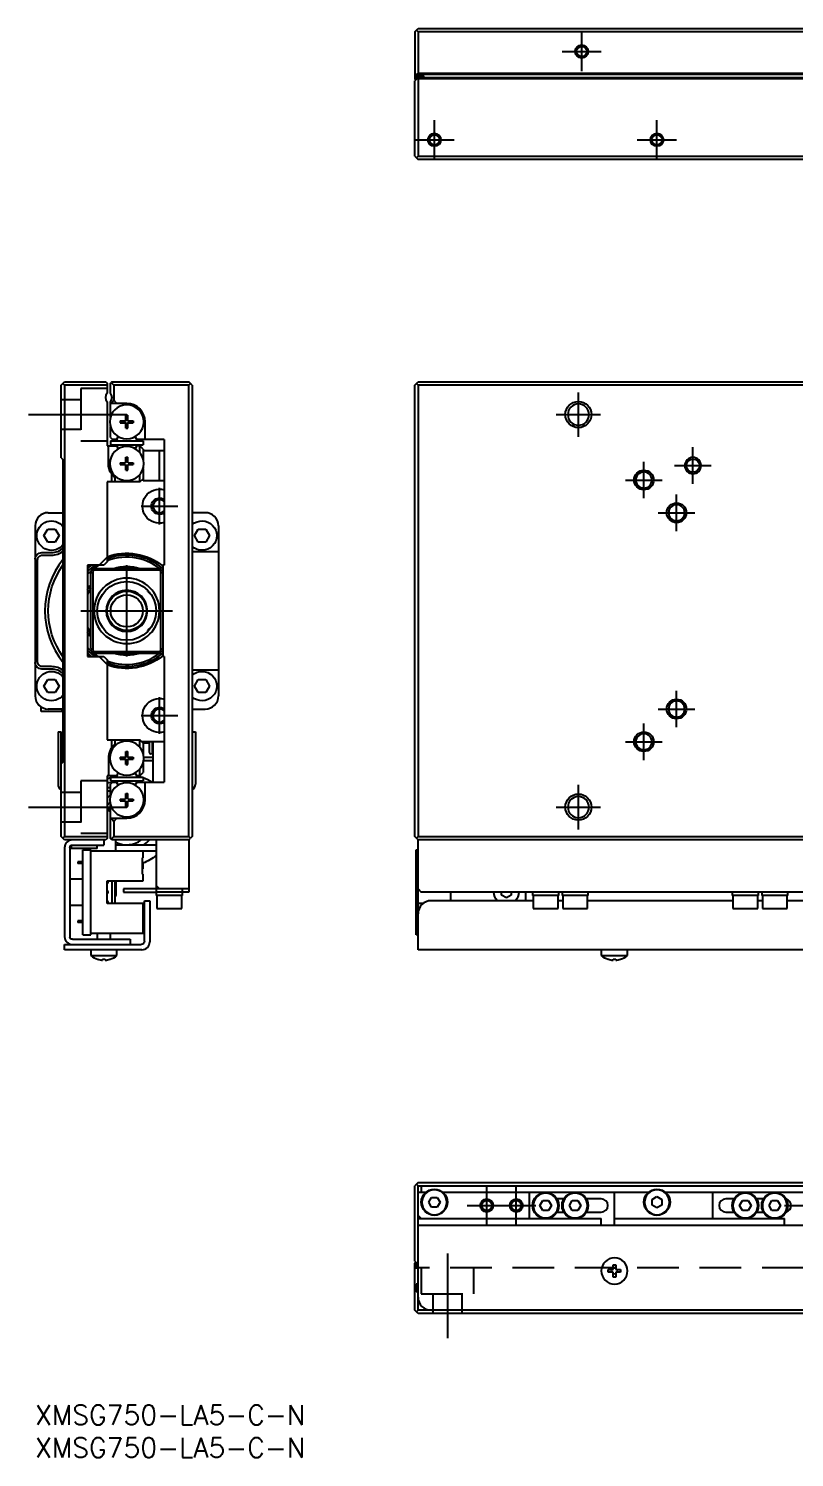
# Model space of a CAD drawing. Extents: x -1 to 741, y -8 to 214.
# Drawn here: x -1 to 116, y -8 to 210.4 of the extents above; entities that cross this region are included whole.
import ezdxf

# ---------------------------------------------------------------- set-up
doc = ezdxf.new("R2010")
doc.units = 0
doc.header["$LTSCALE"] = 0.5
doc.linetypes.add('CENTER', pattern=[50.8, 31.75, -6.35, 6.35, -6.35])
doc.linetypes.add('DASHED', pattern=[19.05, 12.7, -6.35])
for name, color, linetype in [('MSM_CENTER', 1, 'CENTER'), ('MSM_CONTINUOUS', 7, 'CONTINUOUS'), ('MSM_DASHED', 4, 'DASHED'), ('MSM_NARROW', 5, 'CONTINUOUS'), ('MSM_PART_NUMBER', 7, 'CONTINUOUS')]:
    doc.layers.add(name, color=color, linetype=linetype)
doc.styles.get("Standard").update_dxf_attribs({"font": 'txt.shx', "height": 1, "bigfont": 'bigfont.shx'})

# ---------------------------------------------------------------- blocks, each defined once
blk = doc.blocks.new('*U2')
at = {"layer": 'MSM_PART_NUMBER'}
blk.add_text('XMSG750-LA5-C-N', height=3, dxfattribs=at).set_placement((0, -3))
blk = doc.blocks.new('*U3')
at = {"layer": 'MSM_PART_NUMBER'}
blk.add_text('XMSG750-LA5-C-N', height=3, dxfattribs=at).set_placement((0, -8))

msp = doc.modelspace()

# ---------------------------------------------------------------- linework, layer by layer
at = {"layer": 'MSM_CENTER'}
for p, q in [((83.5, 203.89), (83.5, 209.89)), ((80.5, 206.89), (86.5, 206.89)), ((61, 190.39), (61, 196.39)), ((95, 190.39), (95, 196.39)), ((58, 193.39), (64, 193.39)), ((92, 193.39), (98, 193.39)), ((83, 147.99), (83, 154.79)), ((-1, 151.39), (14, 151.39)), ((79.6, 151.39), (86.4, 151.39)), ((100.5, 140.79), (100.5, 146.39)), ((93, 138.59), (93, 144.19)), ((97.7, 143.59), (103.3, 143.59)), ((19, 134.59), (19, 140.19)), ((90.2, 141.39), (95.8, 141.39)), ((98, 133.59), (98, 139.19)), ((16.2, 137.39), (21.8, 137.39)), ((95.2, 136.39), (100.8, 136.39)), ((14, 114.39), (14, 128.39)), ((7, 121.39), (21, 121.39)), ((19, 102.59), (19, 108.19)), ((98, 103.59), (98, 109.19)), ((16.2, 105.39), (21.8, 105.39)), ((95.2, 106.39), (100.8, 106.39)), ((93, 98.59), (93, 104.19)), ((90.2, 101.39), (95.8, 101.39)), ((83, 87.99), (83, 94.79)), ((-1, 91.39), (14, 91.39)), ((79.6, 91.39), (86.4, 91.39)), ((69, 27.5), (69, 33.5)), ((73.5, 27.5), (73.5, 33.5)), ((66, 30.5), (76.5, 30.5)), ((114.5, 30.5), (120.5, 30.5)), ((63, 23.19), (63, 10.23))]:
    msp.add_line(p, q, dxfattribs=at)
at = {"layer": 'MSM_CONTINUOUS'}
for p, q in [((58, 209.89), (58.5, 210.39)), ((58, 209.89), (58, 202.69)), ((58.25, 210.14), (58.5, 209.89)), ((58.5, 210.39), (193.5, 210.39)), ((58.5, 209.89), (58.5, 203.59)), ((193.5, 209.89), (58.5, 209.89)), ((193.6, 203.39), (58, 203.39)), ((59.4, 203.19), (58, 203.19)), ((58.5, 203.59), (58.3, 203.39)), ((58.5, 203.59), (193.5, 203.59)), ((59.4, 202.89), (59.4, 203.19)), ((58.5, 202.89), (58, 202.39)), ((58.1, 202.59), (58, 202.69)), ((58, 190.89), (58, 202.39)), ((58.1, 202.49), (58.1, 202.69)), ((59.1, 202.99), (58.4, 202.99)), ((58.5, 202.69), (58.4, 202.79)), ((58.5, 202.89), (167.5, 202.89)), ((167.5, 202.69), (58.5, 202.69)), ((58.5, 202.69), (58.5, 190.89)), ((58, 190.89), (58.5, 190.39)), ((58.25, 190.64), (58.5, 190.89)), ((58.5, 190.89), (167.5, 190.89)), ((167.5, 190.39), (58.5, 190.39)), ((4, 155.89), (4.25, 156.14)), ((4, 144.79), (4, 155.89)), ((4.25, 156.14), (4.5, 156.39)), ((4.5, 155.89), (4.25, 156.14)), ((4.5, 156.39), (10.8, 156.39)), ((4.5, 155.89), (4.5, 86.89)), ((11, 155.89), (4.5, 155.89)), ((10.8, 156.39), (11, 156.19)), ((11, 156.19), (11, 154.65)), ((11.5, 156.19), (11.6, 156.29)), ((11.5, 154.65), (11.5, 156.19)), ((11.7, 156.39), (11.6, 156.29)), ((11.6, 156.29), (12, 155.89)), ((11.7, 156.39), (23.5, 156.39)), ((12, 155.89), (12, 153.59)), ((23.5, 155.89), (12, 155.89)), ((24, 155.89), (23.5, 156.39)), ((23.5, 155.89), (23.75, 156.14)), ((23.5, 86.89), (23.5, 155.89)), ((24, 155.89), (24, 86.89)), ((58, 155.89), (58.25, 156.14)), ((58, 86.89), (58, 155.89)), ((58.25, 156.14), (58.5, 156.39)), ((58.25, 156.14), (58.5, 155.89)), ((58.5, 156.39), (193.5, 156.39)), ((58.5, 155.89), (58.5, 86.89)), ((167.5, 155.89), (58.5, 155.89)), ((11, 153.33), (11, 146.59)), ((11.5, 151), (11.5, 153.33)), ((14, 153.09), (11.5, 153.09)), ((12, 153.59), (11.65, 153.09)), ((12.5, 153.09), (12, 153.59)), ((13.86, 151.29), (14.15, 151.29)), ((13.86, 150.49), (13.86, 151.29)), ((14.15, 150.76), (13.86, 150.76)), ((14.15, 150.49), (14.15, 151.29)), ((11.5, 147.89), (11.5, 149.57)), ((13, 150.43), (13.8, 150.43)), ((13, 150.43), (13, 150.14)), ((13, 150.14), (13.8, 150.14)), ((13.53, 150.14), (13.53, 150.43)), ((13.86, 149.29), (13.86, 150.08)), ((13.86, 149.82), (14.15, 149.82)), ((13.86, 149.29), (14.15, 149.29)), ((14.15, 149.29), (14.15, 150.08)), ((14.21, 150.43), (15, 150.43)), ((14.21, 150.14), (15, 150.14)), ((14.47, 150.14), (14.47, 150.43)), ((15, 150.43), (15, 150.14)), ((16.8, 147.59), (16.8, 150.29)), ((11, 146.59), (12.46, 146.59)), ((11.2, 143.89), (11.2, 146.59)), ((11.5, 147.89), (11.8, 147.59)), ((11.5, 147.39), (11.5, 146.79)), ((11.5, 147.39), (16.5, 147.39)), ((11.5, 146.79), (16.5, 146.79)), ((12.45, 147.59), (11.8, 147.59)), ((12.6, 147.85), (12.45, 147.59)), ((12.46, 146.59), (12.67, 146.21)), ((15.55, 147.59), (15.4, 147.85)), ((15.46, 146.45), (15.54, 146.59)), ((16, 146.59), (15.54, 146.59)), ((19.7, 147.59), (15.55, 147.59)), ((16, 145.55), (16, 146.59)), ((16.5, 146.09), (16, 146.59)), ((16.5, 147.39), (16.5, 146.79)), ((19.7, 147.59), (19.7, 128.39)), ((4, 144.79), (4.3, 144.49)), ((4.3, 98.29), (4.3, 144.49)), ((13.86, 144.89), (14.15, 144.89)), ((13.86, 144.09), (13.86, 144.89)), ((14.15, 144.36), (13.86, 144.36)), ((14.15, 144.09), (14.15, 144.89)), ((16.5, 146.09), (16.5, 144.6)), ((19.7, 145.84), (16.5, 145.84)), ((19, 141.34), (19, 145.84)), ((11.7, 141.09), (11.7, 142.29)), ((13, 144.03), (13.8, 144.03)), ((13, 144.03), (13, 143.74)), ((13, 143.74), (13.8, 143.74)), ((13.53, 143.74), (13.53, 144.03)), ((13.86, 142.89), (13.86, 143.68)), ((13.86, 143.42), (14.15, 143.42)), ((13.86, 142.89), (14.15, 142.89)), ((14.15, 142.89), (14.15, 143.68)), ((14.21, 144.03), (15, 144.03)), ((14.21, 143.74), (15, 143.74)), ((14.47, 143.74), (14.47, 144.03)), ((15, 144.03), (15, 143.74)), ((16, 141.09), (16, 142.23)), ((16.5, 143.17), (16.5, 141.34)), ((16, 141.09), (11, 141.09)), ((11, 141.09), (11, 128.89)), ((12.2, 141.74), (12.2, 141.09)), ((16, 141.09), (16.5, 141.59)), ((16.5, 141.39), (16.3, 141.39)), ((16.5, 141.34), (19.7, 141.34)), ((2, 136.39), (4.3, 136.39)), ((26, 136.39), (24, 136.39)), ((0, 134.39), (0, 108.39)), ((1.35, 132.89), (1.92, 133.89)), ((1.92, 133.89), (3.08, 133.89)), ((3.08, 133.89), (3.65, 132.89)), ((24.35, 132.89), (24.92, 133.89)), ((24.92, 133.89), (26.08, 133.89)), ((26.08, 133.89), (26.65, 132.89)), ((28, 134.39), (28, 130.39)), ((1.92, 131.89), (1.35, 132.89)), ((3.08, 131.89), (1.92, 131.89)), ((3.65, 132.89), (3.08, 131.89)), ((24.92, 131.89), (24.35, 132.89)), ((26.08, 131.89), (24.92, 131.89)), ((26.65, 132.89), (26.08, 131.89)), ((0.38, 113.61), (0.38, 129.16)), ((1, 130.29), (2.5, 130.29)), ((1.13, 129.91), (2.5, 129.91)), ((9.79, 128.39), (11, 129.59)), ((11, 128.89), (10.5, 128.39)), ((28, 130.39), (24, 130.39)), ((28, 130.39), (28, 112.39)), ((10.5, 128.39), (8, 128.39)), ((8, 128.39), (8, 114.39)), ((8.5, 127.09), (8.8, 127.39)), ((8.5, 115.69), (8.5, 127.09)), ((9, 127.59), (8.8, 127.39)), ((8.8, 127.39), (8.8, 115.39)), ((9, 127.59), (9.3, 127.89)), ((19, 127.59), (9, 127.59)), ((9.3, 127.89), (18.7, 127.89)), ((18.7, 127.89), (19, 127.59)), ((19.2, 127.39), (19, 127.59)), ((19.2, 115.39), (19.2, 127.39)), ((19.2, 127.39), (19.5, 127.09)), ((19.5, 128.39), (19.5, 114.39)), ((19.7, 128.39), (19.5, 128.39)), ((17.2, 124.36), (17.2, 124.55)), ((17.2, 124.36), (17.43, 124.14)), ((17.43, 124.31), (17.43, 124.14)), ((17.43, 124.14), (17.56, 124.14)), ((17.56, 124.14), (17.56, 124.14)), ((11.04, 120.33), (11.04, 120.32)), ((16.97, 120.32), (16.97, 120.32)), ((12.56, 118.59), (12.63, 118.59)), ((12.69, 118.52), (12.63, 118.59)), ((15.38, 118.59), (15.31, 118.52)), ((15.38, 118.59), (15.44, 118.59)), ((17.43, 118.64), (17.2, 118.41)), ((17.2, 118.22), (17.2, 118.41)), ((17.43, 118.64), (17.43, 118.47)), ((17.56, 118.64), (17.43, 118.64)), ((17.56, 118.64), (17.56, 118.64)), ((8, 114.39), (10.5, 114.39)), ((8.8, 115.39), (8.5, 115.69)), ((8.8, 115.39), (9, 115.19)), ((9, 115.19), (19, 115.19)), ((9.3, 114.89), (9, 115.19)), ((18.7, 114.89), (9.3, 114.89)), ((11, 113.18), (9.79, 114.39)), ((10.5, 114.39), (11, 113.89)), ((11, 113.89), (11, 101.69)), ((19, 115.19), (18.7, 114.89)), ((19, 115.19), (19.2, 115.39)), ((19.5, 115.69), (19.2, 115.39)), ((19.7, 114.39), (19.5, 114.39)), ((19.7, 114.39), (19.7, 95.19)), ((2.5, 112.49), (1, 112.49)), ((2.5, 112.87), (1.13, 112.87)), ((24, 112.39), (28, 112.39)), ((28, 112.39), (28, 108.39)), ((1.35, 109.89), (1.92, 110.89)), ((1.92, 108.89), (1.35, 109.89)), ((1.92, 110.89), (3.08, 110.89)), ((3.08, 110.89), (3.65, 109.89)), ((3.65, 109.89), (3.08, 108.89)), ((24.35, 109.89), (24.92, 110.89)), ((24.92, 108.89), (24.35, 109.89)), ((24.92, 110.89), (26.08, 110.89)), ((26.08, 110.89), (26.65, 109.89)), ((26.65, 109.89), (26.08, 108.89)), ((3.08, 108.89), (1.92, 108.89)), ((26.08, 108.89), (24.92, 108.89)), ((0.9, 105.99), (0.9, 106.72)), ((4.1, 105.99), (0.9, 105.99)), ((4.3, 106.39), (2, 106.39)), ((4.1, 106.39), (4.1, 105.99)), ((24, 106.39), (26, 106.39)), ((3.5, 102.89), (4, 102.89)), ((3.5, 102.89), (3.5, 94.89)), ((4, 97.99), (4, 102.89)), ((24, 102.89), (24.5, 102.89)), ((24.5, 102.89), (24.5, 94.89)), ((11, 101.69), (16, 101.69)), ((11.7, 100.48), (11.7, 101.69)), ((12.2, 101.69), (12.2, 101.03)), ((16, 100.55), (16, 101.69)), ((16.5, 101.19), (16, 101.69)), ((19.7, 101.39), (16.3, 101.39)), ((16.5, 101.19), (16.5, 99.6)), ((17.43, 101.19), (16.5, 101.19)), ((17.43, 101.39), (17.43, 99.79)), ((17.93, 99.79), (17.93, 101.39)), ((18, 101.19), (17.93, 101.19)), ((18, 101.39), (18, 95.19)), ((4.3, 98.29), (4, 97.99)), ((11.2, 98.89), (11.2, 96.19)), ((13, 99.03), (13.8, 99.03)), ((13, 99.03), (13, 98.74)), ((13, 98.74), (13.8, 98.74)), ((13.53, 98.74), (13.53, 99.03)), ((13.86, 99.89), (14.15, 99.89)), ((13.86, 99.09), (13.86, 99.89)), ((14.15, 99.36), (13.86, 99.36)), ((13.86, 97.89), (13.86, 98.68)), ((13.86, 98.42), (14.15, 98.42)), ((14.15, 99.09), (14.15, 99.89)), ((14.15, 97.89), (14.15, 98.68)), ((14.21, 99.03), (15, 99.03)), ((14.21, 98.74), (15, 98.74)), ((14.47, 98.74), (14.47, 99.03)), ((15, 99.03), (15, 98.74)), ((18, 98.49), (16.57, 98.49)), ((18, 98.99), (16.6, 98.99)), ((4, 86.89), (4, 97.99)), ((12.46, 96.19), (11, 96.19)), ((11, 96.19), (11, 86.59)), ((12.46, 96.19), (12.67, 96.56)), ((13.86, 97.89), (14.15, 97.89)), ((15.46, 96.33), (15.54, 96.19)), ((16, 96.19), (15.54, 96.19)), ((16, 96.19), (16, 97.23)), ((16, 96.19), (16.5, 96.69)), ((16.5, 98.17), (16.5, 96.69)), ((11, 95.14), (11.75, 95.14)), ((11, 94.39), (11.5, 94.39)), ((11.5, 95.99), (11.5, 95.39)), ((11.5, 95.99), (16.5, 95.99)), ((11.5, 95.39), (16.5, 95.39)), ((11.8, 95.19), (11.5, 94.89)), ((11.5, 93.2), (11.5, 94.89)), ((11.8, 95.19), (12.45, 95.19)), ((12.6, 94.93), (12.45, 95.19)), ((12.48, 95.14), (12.51, 95.14)), ((15.55, 95.19), (15.4, 94.93)), ((15.49, 95.14), (15.52, 95.14)), ((15.55, 95.19), (19.7, 95.19)), ((16.5, 95.99), (16.5, 95.39)), ((16.8, 92.49), (16.8, 95.19)), ((11, 93.89), (11.5, 93.89)), ((11.5, 86.59), (11.5, 91.77)), ((13, 92.63), (13.8, 92.63)), ((13, 92.63), (13, 92.34)), ((13, 92.34), (13.8, 92.34)), ((13.53, 92.34), (13.53, 92.63)), ((13.86, 93.49), (14.15, 93.49)), ((13.86, 92.69), (13.86, 93.49)), ((14.15, 92.96), (13.86, 92.96)), ((13.86, 91.49), (13.86, 92.28)), ((13.86, 92.02), (14.15, 92.02)), ((14.15, 92.69), (14.15, 93.49)), ((14.15, 91.49), (14.15, 92.28)), ((14.21, 92.63), (15, 92.63)), ((14.21, 92.34), (15, 92.34)), ((14.47, 92.34), (14.47, 92.63)), ((15, 92.63), (15, 92.34)), ((11, 91.11), (11.5, 91.11)), ((11.5, 89.69), (14, 89.69)), ((11.65, 89.69), (12, 89.19)), ((12, 89.19), (12.5, 89.69)), ((13.86, 91.49), (14.15, 91.49)), ((12, 89.19), (12, 86.89)), ((4.5, 86.39), (4, 86.89)), ((4.25, 86.64), (4.5, 86.89)), ((4.5, 86.89), (11, 86.89)), ((10.8, 86.39), (4.5, 86.39)), ((4.5, 85.19), (4.5, 71.59)), ((5.3, 85.19), (5.3, 71.59)), ((5.5, 85.53), (5.5, 85.09)), ((5.7, 85.59), (10.5, 85.59)), ((9.5, 85.09), (9.5, 85.59)), ((10.5, 86.39), (10.5, 85.59)), ((11, 86.59), (10.8, 86.39)), ((11.7, 86.39), (11.5, 86.59)), ((12, 86.89), (11.6, 86.49)), ((23.5, 86.39), (11.7, 86.39)), ((12, 86.89), (23.5, 86.89)), ((12.35, 84.64), (12.35, 86.39)), ((12.35, 85.64), (18.5, 85.64)), ((18.5, 86.39), (18.5, 77.89)), ((23.75, 86.64), (23.5, 86.89)), ((23.5, 86.39), (23.75, 86.64)), ((23.5, 86.39), (23.5, 78.39)), ((24, 86.89), (23.75, 86.64)), ((58.25, 86.64), (58, 86.89)), ((58.5, 86.89), (58.25, 86.64)), ((58.5, 86.39), (58.25, 86.64)), ((58.5, 86.89), (167.5, 86.89)), ((193.5, 86.39), (58.5, 86.39)), ((58.5, 69.59), (58.5, 86.39)), ((9.5, 85.09), (5.5, 85.09)), ((6.5, 83.01), (6.5, 82.76)), ((7.3, 83.01), (6.5, 83.01)), ((7.3, 71.89), (7.3, 84.89)), ((7.3, 84.89), (8.5, 84.89)), ((8.35, 85.09), (8.35, 84.89)), ((8.5, 71.89), (8.5, 84.89)), ((18.5, 84.64), (8.5, 84.64)), ((16.4, 81.14), (16.4, 83.64)), ((16.5, 83.64), (16.4, 83.64)), ((16.5, 83.64), (16.5, 84.64)), ((58.2, 71.89), (58.2, 84.89)), ((58.2, 84.89), (58.5, 84.89)), ((7.3, 82.76), (6.5, 82.76)), ((16.4, 82.84), (16.5, 82.84)), ((16.4, 82.46), (16.5, 82.46)), ((16.4, 82.31), (16.5, 82.31)), ((16.4, 81.94), (16.5, 81.94)), ((16.5, 81.14), (16.4, 81.14)), ((16.5, 81.94), (16.5, 82.84)), ((16.5, 80.14), (16.5, 81.14)), ((7.3, 80.39), (5.3, 80.39)), ((11, 76.64), (11, 80.14)), ((11, 80.14), (16.5, 80.14)), ((11.7, 80.14), (11.7, 76.64)), ((12.2, 80.14), (12.2, 76.64)), ((12.35, 80.14), (12.35, 78.39)), ((13.5, 78.89), (13.5, 78.39)), ((23.5, 78.89), (13.5, 78.89)), ((19, 78.89), (18.5, 79.39)), ((22.5, 77.89), (22.5, 78.89)), ((58.5, 78.89), (59, 78.39)), ((16.5, 76.64), (11, 76.64)), ((13.5, 78.39), (18.5, 78.39)), ((16.5, 72.14), (16.5, 76.64)), ((16.7, 70.89), (16.7, 77.09)), ((16.7, 77.09), (17.5, 77.09)), ((17.5, 77.09), (17.5, 70.79)), ((22.5, 78.39), (18.5, 78.39)), ((22.5, 77.89), (18.5, 77.89)), ((18.6, 77.89), (18.6, 75.89)), ((22.4, 75.89), (22.4, 77.89)), ((23.5, 78.39), (22.5, 78.39)), ((59.24, 76.64), (58.5, 76.64)), ((167, 78.39), (59, 78.39)), ((76.1, 77.09), (60.5, 77.09)), ((63.5, 77.09), (63.5, 78.39)), ((71.25, 77.95), (71.25, 78.39)), ((72, 77.52), (71.25, 77.95)), ((72.75, 77.95), (72, 77.52)), ((72.75, 78.39), (72.75, 77.95)), ((74.9, 78.39), (74.9, 77.09)), ((76, 78.39), (76, 77.89)), ((80, 77.89), (76, 77.89)), ((76.1, 77.89), (76.1, 75.89)), ((79.9, 75.89), (79.9, 77.89)), ((80.6, 77.09), (79.9, 77.09)), ((80, 77.89), (80, 78.39)), ((80.5, 78.39), (80.5, 77.89)), ((84.5, 77.89), (80.5, 77.89)), ((80.6, 77.89), (80.6, 75.89)), ((84.4, 75.89), (84.4, 77.89)), ((106.6, 77.09), (84.4, 77.09)), ((84.5, 77.89), (84.5, 78.39)), ((106.5, 78.39), (106.5, 77.89)), ((110.5, 77.89), (106.5, 77.89)), ((106.6, 77.89), (106.6, 75.89)), ((110.4, 75.89), (110.4, 77.89)), ((111.1, 77.09), (110.4, 77.09)), ((110.5, 77.89), (110.5, 78.39)), ((111, 78.39), (111, 77.89)), ((115, 77.89), (111, 77.89)), ((111.1, 77.89), (111.1, 75.89)), ((114.9, 75.89), (114.9, 77.89)), ((146.1, 77.09), (114.9, 77.09)), ((115, 77.89), (115, 78.39)), ((5.3, 76.39), (7.3, 76.39)), ((18.6, 75.89), (22.4, 75.89)), ((76.1, 75.89), (79.9, 75.89)), ((80.6, 75.89), (84.4, 75.89)), ((106.6, 75.89), (110.4, 75.89)), ((111.1, 75.89), (114.9, 75.89)), ((7.3, 74.01), (6.5, 74.01)), ((6.5, 74.01), (6.5, 73.76)), ((7.3, 73.76), (6.5, 73.76)), ((8.5, 72.14), (16.5, 72.14)), ((9.5, 72.14), (9.5, 71.19)), ((11.5, 71.19), (11.5, 72.14)), ((4.5, 69.59), (4.5, 70.39)), ((4.5, 70.39), (16.2, 70.39)), ((5.7, 71.19), (14.5, 71.19)), ((7.3, 71.89), (8.5, 71.89)), ((14.5, 71.19), (14.5, 70.39)), ((58.5, 71.89), (58.2, 71.89)), ((16.3, 69.59), (4.5, 69.59)), ((8.5, 69.59), (8.5, 68.69)), ((8.5, 68.69), (12.5, 68.69)), ((9.55, 68.13), (9.57, 68.13)), ((10.3, 68.13), (10.7, 68.13)), ((10.3, 68), (10.3, 68.13)), ((10.7, 68.13), (10.7, 68)), ((11.43, 68.13), (11.45, 68.13)), ((12.5, 68.69), (12.5, 69.59)), ((191.5, 69.59), (58.5, 69.59)), ((86.5, 69.59), (86.5, 68.69)), ((86.5, 68.69), (90.5, 68.69)), ((87.55, 68.13), (87.57, 68.13)), ((88.3, 68.13), (88.7, 68.13)), ((88.3, 68), (88.3, 68.13)), ((88.7, 68.13), (88.7, 68)), ((89.43, 68.13), (89.45, 68.13)), ((90.5, 68.69), (90.5, 69.59)), ((58.5, 34), (58, 33.5)), ((58, 22), (58, 33.5)), ((58.5, 33.5), (58.25, 33.75)), ((58.5, 34), (167.5, 34)), ((58.5, 14.5), (58.5, 33.5)), ((58.5, 33.5), (167.5, 33.5)), ((59, 33.5), (59, 32.5)), ((59.68, 32.5), (58.5, 32.5)), ((60.13, 31), (60.57, 31.75)), ((60.57, 30.25), (60.13, 31)), ((60.57, 31.75), (61.43, 31.75)), ((61.43, 31.75), (61.87, 31)), ((61.87, 31), (61.43, 30.25)), ((93.68, 32.5), (62.32, 32.5)), ((75.5, 32.5), (75.5, 28.5)), ((77.13, 30.5), (77.57, 31.25)), ((77.57, 31.25), (78.43, 31.25)), ((78.43, 31.25), (78.87, 30.5)), ((80.77, 31.5), (79.73, 31.5)), ((81.63, 30.5), (82.07, 31.25)), ((82.07, 31.25), (82.93, 31.25)), ((82.93, 31.25), (83.37, 30.5)), ((86.5, 31.5), (84.23, 31.5)), ((88.5, 27.5), (88.5, 32.5)), ((94.25, 31.43), (95, 31.87)), ((94.25, 30.57), (94.25, 31.43)), ((95, 31.87), (95.75, 31.43)), ((95.75, 31.43), (95.75, 30.57)), ((129.68, 32.5), (96.32, 32.5)), ((103.5, 32.5), (103.5, 28.5)), ((106.77, 31.5), (105.5, 31.5)), ((107.63, 30.5), (108.07, 31.25)), ((108.07, 31.25), (108.93, 31.25)), ((108.93, 31.25), (109.37, 30.5)), ((111.27, 31.5), (110.23, 31.5)), ((112.13, 30.5), (112.57, 31.25)), ((112.57, 31.25), (113.43, 31.25)), ((113.43, 31.25), (113.87, 30.5)), ((59, 28.5), (58.5, 29)), ((58.5, 28.5), (86.5, 28.5)), ((61.43, 30.25), (60.57, 30.25)), ((77.57, 29.75), (77.13, 30.5)), ((78.43, 29.75), (77.57, 29.75)), ((78.87, 30.5), (78.43, 29.75)), ((79.73, 29.5), (80.77, 29.5)), ((82.07, 29.75), (81.63, 30.5)), ((82.93, 29.75), (82.07, 29.75)), ((83.37, 30.5), (82.93, 29.75)), ((84.23, 29.5), (86.5, 29.5)), ((86.5, 27.5), (86.5, 28.5)), ((88.5, 28.5), (114.5, 28.5)), ((95, 30.13), (94.25, 30.57)), ((95.75, 30.57), (95, 30.13)), ((105.5, 29.5), (106.77, 29.5)), ((108.07, 29.75), (107.63, 30.5)), ((108.93, 29.75), (108.07, 29.75)), ((109.37, 30.5), (108.93, 29.75)), ((110.23, 29.5), (111.27, 29.5)), ((112.57, 29.75), (112.13, 30.5)), ((113.43, 29.75), (112.57, 29.75)), ((113.87, 30.5), (113.43, 29.75)), ((114.5, 27.5), (114.5, 28.5)), ((58.5, 27.5), (191.5, 27.5)), ((58, 22), (58.5, 21.5)), ((58.1, 21.7), (58.1, 21.9)), ((58, 21.7), (58.1, 21.8)), ((58, 14.5), (58, 21.7)), ((58.5, 21.2), (58, 21.2)), ((58, 21), (58.5, 21)), ((58.3, 21), (58.5, 20.8)), ((58.4, 21.6), (58.5, 21.7)), ((58.4, 21.4), (58.5, 21.4)), ((87.57, 20.7), (88.3, 20.7)), ((88.3, 20.3), (87.57, 20.3)), ((88.3, 20.7), (88.3, 21.43)), ((88.3, 19.57), (88.3, 20.3)), ((88.7, 21.43), (88.7, 20.7)), ((88.7, 20.7), (89.43, 20.7)), ((88.7, 20.3), (88.7, 19.57)), ((89.43, 20.3), (88.7, 20.3)), ((58.2, 17.3), (58.2, 18.5)), ((58.5, 18.5), (58.2, 18.5)), ((58.5, 17.3), (58.2, 17.3)), ((58.5, 14), (58, 14.5)), ((58.5, 14.5), (58.25, 14.25)), ((193.5, 14.5), (58.5, 14.5)), ((193.5, 14), (58.5, 14))]:
    msp.add_line(p, q, dxfattribs=at)
at = {"layer": 'MSM_CONTINUOUS', "extrusion": (0, 0, -1)}
for p, q in [((0.38, 129.22), (0.39, 129.25)), ((0.38, 129.19), (0.38, 129.22)), ((0.38, 129.16), (0.38, 129.19)), ((0.39, 129.29), (0.4, 129.32)), ((0.39, 129.25), (0.39, 129.29)), ((0.4, 129.35), (0.41, 129.38)), ((0.4, 129.32), (0.4, 129.35)), ((0.41, 129.38), (0.42, 129.41)), ((0.42, 129.41), (0.43, 129.45)), ((0.43, 129.45), (0.45, 129.48)), ((0.45, 129.48), (0.47, 129.52)), ((0.47, 129.52), (0.48, 129.55)), ((0.48, 129.55), (0.5, 129.58)), ((0.5, 129.58), (0.52, 129.61)), ((0.52, 129.61), (0.54, 129.63)), ((0.54, 129.63), (0.56, 129.65)), ((0.56, 129.65), (0.57, 129.67)), ((0.57, 129.67), (0.59, 129.68)), ((0.59, 129.68), (0.61, 129.7)), ((0.61, 129.7), (0.63, 129.72)), ((0.63, 129.72), (0.65, 129.74)), ((0.65, 129.74), (0.67, 129.76)), ((0.67, 129.76), (0.69, 129.77)), ((0.69, 129.77), (0.71, 129.78)), ((0.71, 129.78), (0.72, 129.8)), ((0.72, 129.8), (0.75, 129.81)), ((0.75, 129.81), (0.78, 129.82)), ((0.78, 129.82), (0.8, 129.84)), ((0.8, 129.84), (0.83, 129.85)), ((0.83, 129.85), (0.86, 129.86)), ((0.86, 129.86), (0.89, 129.87)), ((0.89, 129.87), (0.91, 129.88)), ((0.91, 129.88), (0.94, 129.88)), ((0.94, 129.88), (0.97, 129.89)), ((0.97, 129.89), (1, 129.9)), ((1, 129.9), (1.03, 129.9)), ((1.03, 129.9), (1.07, 129.9)), ((1.07, 129.9), (1.1, 129.9)), ((1.1, 129.9), (1.13, 129.91)), ((0.38, 113.58), (0.38, 113.61)), ((0.38, 113.55), (0.38, 113.58)), ((0.39, 113.52), (0.38, 113.55)), ((0.39, 113.49), (0.39, 113.52)), ((0.4, 113.46), (0.39, 113.49)), ((0.4, 113.43), (0.4, 113.46)), ((0.41, 113.4), (0.4, 113.43)), ((0.42, 113.37), (0.41, 113.4)), ((0.43, 113.35), (0.42, 113.37)), ((0.44, 113.32), (0.43, 113.35)), ((0.45, 113.29), (0.44, 113.32)), ((0.46, 113.26), (0.45, 113.29)), ((0.48, 113.24), (0.46, 113.26)), ((0.49, 113.21), (0.48, 113.24)), ((0.5, 113.19), (0.49, 113.21)), ((0.51, 113.18), (0.5, 113.19)), ((0.53, 113.16), (0.51, 113.18)), ((0.55, 113.13), (0.53, 113.16)), ((0.57, 113.11), (0.55, 113.13)), ((0.58, 113.09), (0.57, 113.11)), ((0.6, 113.07), (0.58, 113.09)), ((0.62, 113.06), (0.6, 113.07)), ((0.64, 113.04), (0.62, 113.06)), ((0.65, 113.03), (0.64, 113.04)), ((0.68, 113.01), (0.65, 113.03)), ((0.71, 112.99), (0.68, 113.01)), ((0.74, 112.97), (0.71, 112.99)), ((0.77, 112.95), (0.74, 112.97)), ((0.81, 112.94), (0.77, 112.95)), ((0.84, 112.92), (0.81, 112.94)), ((0.88, 112.91), (0.84, 112.92)), ((0.91, 112.9), (0.88, 112.91)), ((0.94, 112.89), (0.91, 112.9)), ((0.97, 112.88), (0.94, 112.89)), ((1, 112.88), (0.97, 112.88)), ((1.03, 112.87), (1, 112.88)), ((1.06, 112.87), (1.03, 112.87)), ((1.1, 112.87), (1.06, 112.87)), ((1.13, 112.87), (1.1, 112.87))]:
    msp.add_line(p, q, dxfattribs=at)
at = {"layer": 'MSM_CONTINUOUS'}
for centre, radius in [((83.5, 206.89), 0.783), ((61, 193.39), 0.783), ((95, 193.39), 0.783), ((100.5, 143.59), 1.01), ((14, 121.39), 4.5), ((14, 121.39), 3), ((61, 31), 2), ((95, 31), 2), ((69, 30.5), 0.783), ((73.5, 30.5), 0.783), ((78, 30.5), 2), ((82.5, 30.5), 2), ((108.5, 30.5), 2), ((113, 30.5), 2)]:
    msp.add_circle(centre, radius, dxfattribs=at)
at = {"layer": 'MSM_CONTINUOUS', "extrusion": (0, 0, -1)}
for centre, radius in [((-14, 150.29), 2.6), ((-83, 151.39), 1.62), ((-14, 143.89), 2.6), ((-93, 141.39), 1.23), ((-98, 136.39), 1.23), ((-14, 121.39), 5), ((-14, 121.39), 3.15), ((-98, 106.39), 1.23), ((-14, 98.89), 2.6), ((-93, 101.39), 1.23), ((-14, 92.49), 2.6), ((-83, 91.39), 1.62), ((-61, 31), 1.9), ((-95, 31), 1.9), ((-78, 30.5), 1.9), ((-82.5, 30.5), 1.9), ((-108.5, 30.5), 1.9), ((-113, 30.5), 1.9), ((-88.5, 20.5), 2)]:
    msp.add_circle(centre, radius, dxfattribs=at)
at = {"layer": 'MSM_CONTINUOUS'}
for centre, radius, start, end in [((58.4, 202.69), 0.3, 90, 180), ((59.1, 202.69), 0.3, 41.8103, 90), ((11.75, 153.99), 1, 138.5904, 221.4096), ((10.75, 153.99), 1, 318.5904, 41.4096), ((14, 150.29), 2.8, 0, 90), ((14, 147.09), 1.59, 143.8028, 169.1069), ((14, 147.09), 1.59, 190.8931, 216.1972), ((14.12, 146.97), 1.75, 142.994, 150), ((13.89, 146.97), 1.75, 30, 37.006), ((14, 147.09), 1.59, 10.8931, 36.1972), ((14, 147.09), 1.59, 323.8028, 349.1069), ((13.89, 147.2), 1.75, 322.994, 334.5052), ((14.12, 147.2), 1.75, 214.5052, 217.006), ((14, 143.89), 2.8, 214.7719, 229.9948), ((19, 137.39), 1.01, 45.9346, 314.0654), ((2, 134.39), 2, 90, 180), ((26, 134.39), 2, 0, 90), ((14, 121.39), 12.5, 140.8958, 219.1042), ((2.5, 132.89), 2.6, 270, 313.8131), ((2.5, 132.89), 2.98, 270, 307.1302), ((14, 121.39), 8.5, 49.6798, 110.6673), ((14, 121.39), 8.2, 47.8764, 111.4601), ((14, 121.39), 8.2, 121.3881, 137.0297), ((14, 121.39), 8.5, 124.5603, 134.9009), ((14, 121.39), 6.5, 147.7958, 157.3801), ((14, 121.39), 6.5, 202.6199, 212.2042), ((14, 121.39), 8.2, 222.9703, 238.6119), ((14, 121.39), 8.5, 225.0991, 235.4397), ((14, 121.39), 8.2, 248.5399, 312.1236), ((14, 121.39), 8.5, 249.3327, 310.3202), ((2.5, 109.89), 2.98, 52.8698, 90), ((2.5, 109.89), 2.6, 46.1869, 90), ((2, 108.39), 2, 180, 270), ((26, 108.39), 2, 270, 0), ((19, 105.39), 1.01, 45.9346, 314.0654), ((14, 98.89), 2.8, 130.0052, 180), ((17.68, 99.79), 0.25, 180, 0), ((14, 95.69), 1.59, 143.8028, 169.1069), ((14, 95.69), 1.59, 10.8931, 36.1972), ((4.5, 94.89), 1, 180, 240.0001), ((14, 95.69), 1.59, 190.8931, 216.1972), ((14, 95.69), 1.59, 323.8028, 349.1069), ((23.5, 94.89), 1, 300.0001, 0), ((14, 89.39), 4.57, 123.1646, 131.0301), ((14, 89.39), 3.75, 133.3295, 143.1301), ((14, 92.49), 2.8, 270, 0), ((5.7, 85.19), 1.2, 90, 180), ((14, 89.39), 3.75, 243.8961, 306.8699), ((14, 89.39), 4.57, 304.8582, 318.9699), ((8.5, 85.64), 1, 213.367, 228.5904), ((10.9, 79.89), 0.25, 293.5782, 66.4218), ((10.9, 78.39), 0.25, 293.5782, 66.4218), ((10.9, 76.89), 0.25, 293.5782, 66.4218), ((60.5, 75.09), 2, 90, 180), ((5.7, 71.59), 1.2, 180, 270), ((16.3, 70.79), 1.2, 270, 0), ((10.5, 71.19), 3.2, 231.3178, 252.73), ((10.5, 71.19), 3.19, 253.0947, 266.4096), ((10.5, 71.19), 3.19, 273.5904, 286.9053), ((10.5, 71.19), 3.2, 287.27, 308.6822), ((88.5, 71.19), 3.2, 231.3178, 252.73), ((88.5, 71.19), 3.19, 253.0947, 266.4096), ((88.5, 71.19), 3.19, 273.5904, 286.9053), ((88.5, 71.19), 3.2, 287.27, 308.6822), ((86.5, 30.5), 1, 270, 90), ((105.5, 30.5), 1, 90, 270), ((114.5, 30.5), 1, 284.4775, 75.5225), ((58.4, 21.7), 0.3, 180, 270), ((88.5, 20.5), 0.435, 152.6335, 207.3665), ((88.5, 20.5), 0.435, 62.6335, 117.3665), ((88.5, 20.5), 0.435, 242.6335, 297.3665), ((88.5, 20.5), 0.435, 332.6335, 27.3665), ((60.5, 16.5), 2, 180, 270)]:
    msp.add_arc(centre, radius, start, end, dxfattribs=at)
at = {"layer": 'MSM_CONTINUOUS', "extrusion": (0, 0, -1)}
for centre, radius, start, end in [((-13.8, 150.49), 0.06, 180, 270), ((-13.8, 150.08), 0.06, 90, 180), ((-14.21, 150.49), 0.06, 270, 0), ((-14.21, 150.08), 0.06, 0, 90), ((-14, 143.89), 2.8, 325.2281, 0), ((-13.8, 144.09), 0.06, 180, 270), ((-13.8, 143.68), 0.06, 90, 180), ((-14.21, 144.09), 0.06, 270, 0), ((-14.21, 143.68), 0.06, 0, 90), ((-19, 137.39), 2.6, 254.3815, 105.6185), ((-2.5, 132.89), 2.25, 216.8699, 143.1302), ((-25.5, 132.89), 2.25, 48.1897, 311.8103), ((-1, 129.29), 1, 0, 90), ((-14, 121.39), 8.8, 70.0677, 128.6822), ((-14, 121.39), 12, 323.9334, 36.0666), ((-14, 121.39), 8.8, 47.0141, 52.6982), ((-14, 121.39), 6.8, 72.9174, 107.0826), ((-14, 121.39), 6.8, 28.0725, 36.0189), ((-14, 121.39), 6.8, 323.9811, 331.9275), ((-14, 121.39), 8.8, 307.3018, 312.9859), ((-14, 121.39), 8.8, 231.3178, 289.9323), ((-14, 121.39), 6.8, 252.9174, 287.0826), ((-1, 113.49), 1, 270, 0), ((-2.5, 109.89), 2.25, 216.8699, 143.1302), ((-25.5, 109.89), 2.25, 48.1897, 311.8103), ((-19, 105.39), 2.6, 254.3815, 105.6185), ((-13.8, 99.09), 0.06, 180, 270), ((-13.8, 98.68), 0.06, 90, 180), ((-14.21, 99.09), 0.06, 270, 0), ((-14.21, 98.68), 0.06, 0, 90), ((-14, 89.39), 7, 70.537, 76.2709), ((-14.12, 95.57), 1.75, 34.5052, 37.006), ((-13.89, 95.57), 1.75, 142.994, 154.5052), ((-14, 89.39), 7, 103.7291, 109.463), ((-14, 89.39), 7, 64.6231, 69.0752), ((-14.12, 95.8), 1.75, 322.994, 330), ((-13.89, 95.8), 1.75, 210, 217.006), ((-14, 89.39), 7, 110.9248, 124.0477), ((-13.8, 92.69), 0.06, 180, 270), ((-13.8, 92.28), 0.06, 90, 180), ((-14.21, 92.69), 0.06, 270, 0), ((-14.21, 92.28), 0.06, 0, 90), ((-10.35, 89.11), 2, 108.9656, 125.0996), ((-5.7, 85.19), 0.4, 0, 90), ((-14, 89.39), 7, 229.9948, 249.3439), ((-10.35, 78.39), 2, 157.6684, 202.3316), ((-72, 78.39), 1.9, 316.8264, 0), ((-72, 78.39), 1.9, 180, 223.1736), ((-5.7, 71.59), 0.4, 270, 0), ((-16.2, 70.89), 0.5, 180, 270), ((-88.5, 20.5), 0.95, 347.8468, 12.1532), ((-88.5, 20.5), 0.95, 77.8468, 102.1532), ((-88.5, 20.5), 0.95, 167.8468, 192.1532), ((-88.5, 20.5), 0.95, 257.8468, 282.1532)]:
    msp.add_arc(centre, radius, start, end, dxfattribs=at)
at = {"layer": 'MSM_DASHED'}
for p, q in [((11, 155.39), (7, 155.39)), ((7, 155.39), (7, 147.39)), ((7, 153.64), (4, 153.64)), ((4, 149.14), (7, 149.14)), ((7, 147.39), (11, 147.39)), ((7, 95.39), (7, 87.39)), ((11, 95.39), (7, 95.39)), ((7, 93.64), (4, 93.64)), ((4, 89.14), (7, 89.14)), ((7, 87.39), (11, 87.39)), ((193.6, 21), (58.5, 21)), ((59, 21), (59, 17)), ((67, 17), (67, 21)), ((59, 17), (67, 17)), ((60.75, 17), (60.75, 14)), ((65.25, 14), (65.25, 17))]:
    msp.add_line(p, q, dxfattribs=at)
at = {"layer": 'MSM_NARROW'}
for p, q in [((17.56, 124.14), (17.56, 124.14)), ((17.56, 118.64), (17.56, 118.64))]:
    msp.add_line(p, q, dxfattribs=at)
for centre, radius in [((83.5, 206.89), 1), ((61, 193.39), 1), ((95, 193.39), 1), ((83, 151.39), 2), ((93, 141.39), 1.5), ((98, 136.39), 1.5), ((14, 121.39), 2.46), ((98, 106.39), 1.5), ((93, 101.39), 1.5), ((83, 91.39), 2), ((69, 30.5), 1), ((73.5, 30.5), 1)]:
    msp.add_circle(centre, radius, dxfattribs=at)
at = {"layer": 'MSM_NARROW', "extrusion": (0, 0, -1)}
msp.add_circle((-100.5, 143.59), 1.25, dxfattribs=at)
for centre in [(-19, 137.39), (-19, 105.39)]:
    msp.add_arc(centre, 1.25, 235.9442, 124.0558, dxfattribs=at)

# ---------------------------------------------------------------- block references
at = {"layer": 'MSM_CONTINUOUS'}
for name in ['*U2', '*U3']:
    msp.add_blockref(name, (0, 0), dxfattribs=at)

doc.saveas('drawing.dxf')
